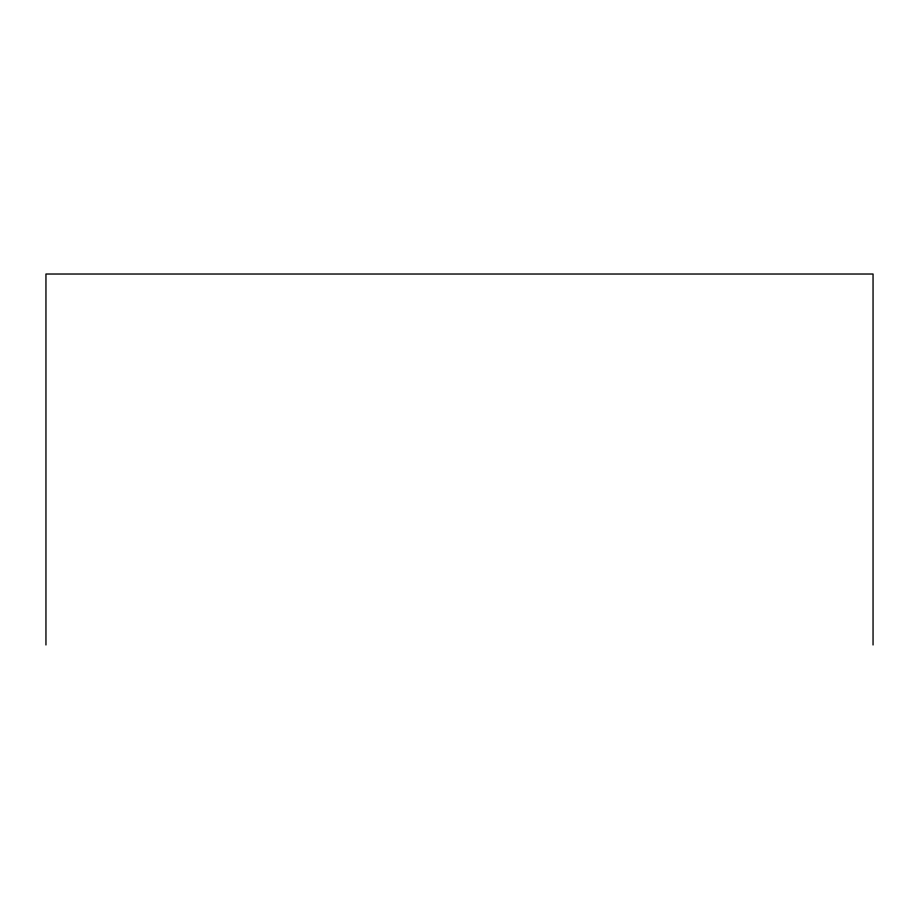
<?xml version="1.0" encoding="UTF-8"?>
<svg xmlns="http://www.w3.org/2000/svg" width="919" height="919" viewBox="0 0 919 919"><rect width="100%" height="100%" fill="white"/><g stroke="black" fill="none" stroke-linecap="round" stroke-linejoin="round"><path stroke-width="1.38" d="M873.05 644.977L873.05 274.023L45.95 274.023L45.95 644.977"/></g></svg>
